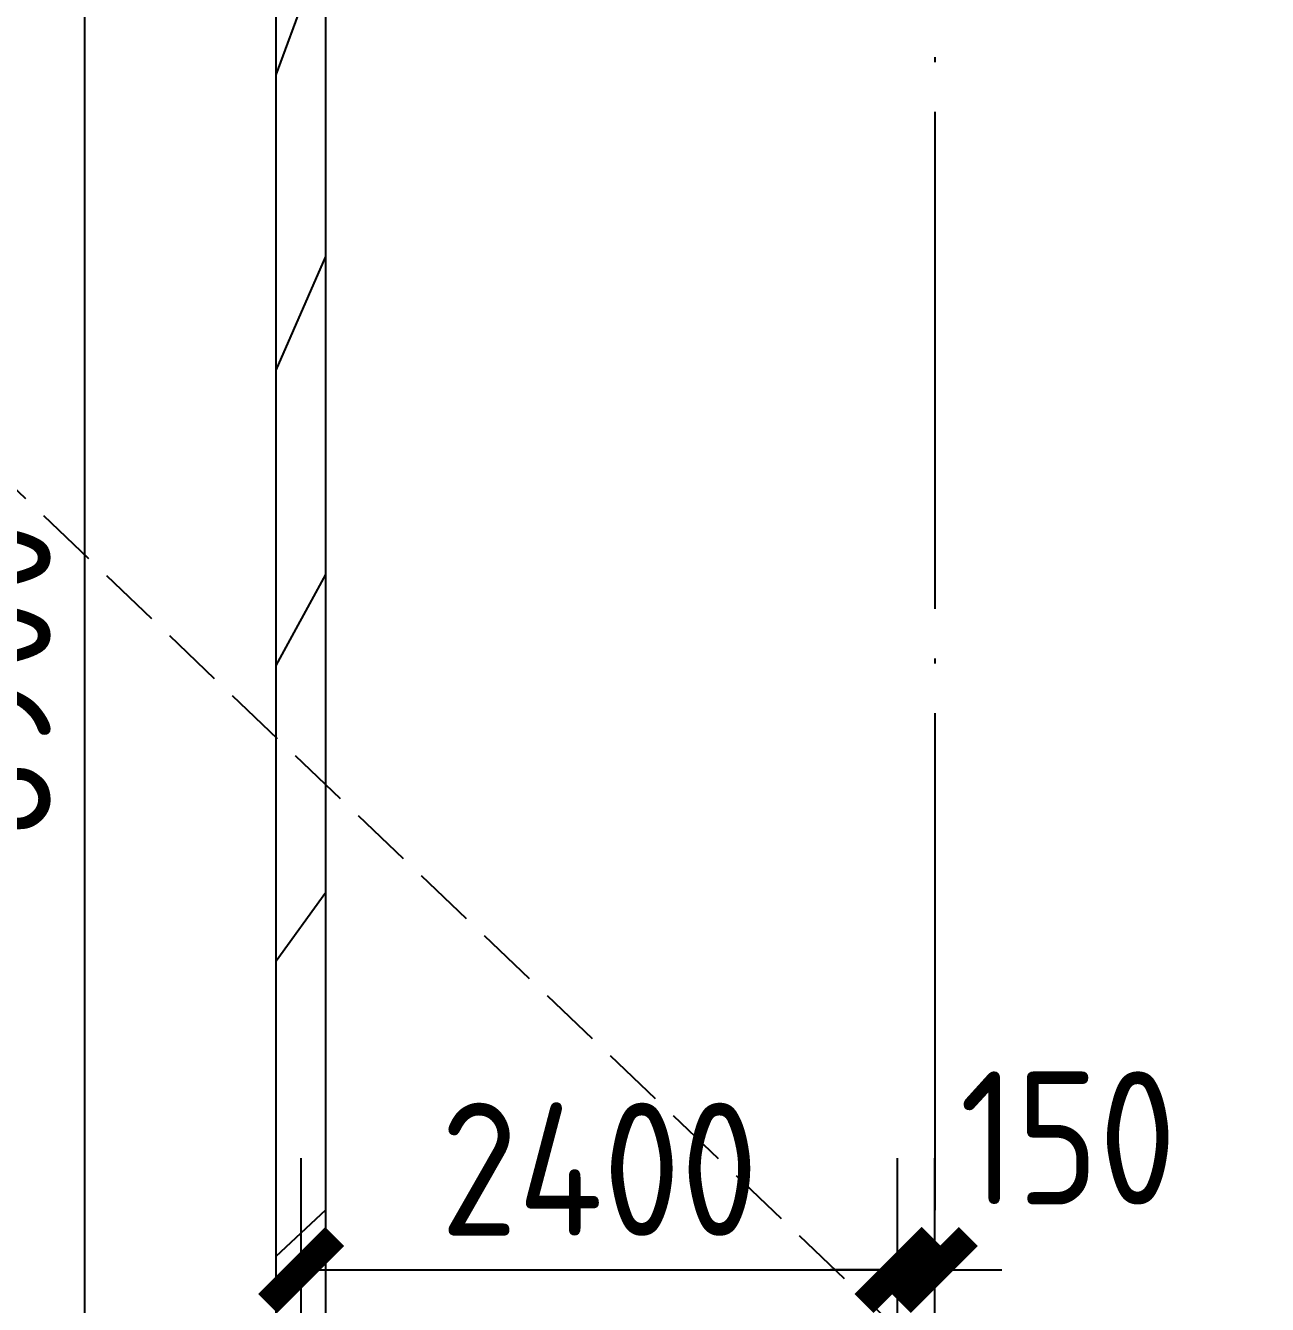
# Model space of a CAD drawing. Header units: inches. Extents: x 0 to 1813292486, y 0 to 3473589894.
# Drawn here: x 600578627 to 600583625, y 3473221452 to 3473226598 of the extents above; entities that cross this region are included whole.
import ezdxf

# ---------------------------------------------------------------- set-up
doc = ezdxf.new("R2010")
doc.units = ezdxf.units.IN
doc.header["$LTSCALE"] = 1000
doc.header["$MEASUREMENT"] = 0
doc.linetypes.add('AX-MALL-GIRD-200$0$DOTE', pattern=[2.4200000000000004, 2, -0.2, 0.02, -0.2])
doc.linetypes.add('AX-MALL-WALL-P02-QT$0$DASH', pattern=[0.35, 0.25, -0.1])
for name, color, linetype in [('A-Anno-Note', 241, 'Continuous'), ('AX-MALL-DIM-P02$0$A-Anno-Dims', 3, 'Continuous'), ('AX-MALL-DIM-P02$0$A-Detl-Thin', 131, 'Continuous'), ('AX-MALL-GIRD-200$0$A-Grid', 222, 'AX-MALL-GIRD-200$0$DOTE'), ('AX-MALL-P02-200$0$A-Anno-Note', 241, 'Continuous'), ('AX-MALL-WALL-P02$0$A-Anno-Note', 241, 'Continuous'), ('AX-MALL-WALL-P02-QT$0$A-Detl-Patt', 8, 'Continuous'), ('AX-MALL-WALL-P02-QT$0$A-Detl-Thin', 131, 'Continuous'), ('AX-MALL-WALL-P02-QT$0$A-Wall', 2, 'Continuous'), ('AX-MALL-WALL-P02-QT$0$A-Wall-Patt', 13, 'Continuous'), ('AX-MALL-WALL-P02-QT$0$A-Wind', 4, 'Continuous'), ('AX-MALL-ZTKD-P02$0$A-Anno-Note', 241, 'Continuous')]:
    doc.layers.add(name, color=color, linetype=linetype)
doc.styles.add('AX-MALL-DIM-P02$0$_TCH_DIM_T3', font='gbenor.shx')
doc.dimstyles.new('AX-MALL-DIM-P02$0$_TCH_ARCH&&180', dxfattribs={"dimtxt": 535.5, "dimasz": 270, "dimexe": 450, "dimexo": 450, "dimgap": 137.25, "dimtad": 1, "dimdec": 0, "dimzin": 0, "dimdsep": 46, "dimtxsty": 'AX-MALL-DIM-P02$0$_TCH_DIM_T3', "dimblk": 'AX-MALL-DIM-P02$0$_ArchTick', "dimcen": 0.09, "dimclrt": 7, "dimazin": 2, "dimtfac": 1, "dimtdec": 0, "dimtix": 1, "dimtmove": 2, "dimatfit": 3, "dimfxl": 500, "dimtolj": 1, "dimtzin": 0, "dimarcsym": 0})

# ---------------------------------------------------------------- blocks, each defined once
blk = doc.blocks.new('AX-MALL-GIRD-200')
at = {"layer": 'AX-MALL-GIRD-200$0$A-Grid'}
blk.add_line((600417374.6480286, 3473156901.160599), (600378645.1090794, 3473052937.433517), dxfattribs=at)
blk = doc.blocks.new('AX-MALL-WALL-P02-QT$0$tj')
at = {"layer": 'AX-MALL-WALL-P02-QT$0$A-Detl-Patt'}
h = blk.add_hatch(dxfattribs=at)
h.set_pattern_fill('STEEL', color=256, scale=100.0000000000001, angle=50.43183869082386)
h.set_pattern_definition([(75.00000000004839, (-14278.19445574284, 156289.8254051208), (-153.3407249234246, 41.08752340989569), []), (75.00000000004839, (-14317.88195610046, 156358.5661673546), (-153.3407249234246, 41.08752340989569), [])])
edge = h.paths.add_edge_path()
edge.add_line((88101.273016572, 47666.64152574539), (87883.93542659283, 47459.84604215622))
edge.add_line((87883.93542659283, 47459.84604215622), (91571.54751467705, 43584.64122533798))
edge.add_arc((262949.389629302, 558937.705083496), 543101.4133620498, 251.6057364187558, 260.0288666978238)
edge.add_arc((172180.8466627672, -2862.146247219684), 27099.9982179492, 64.7128659603706, 96.9316049602786, ccw=False)
edge.add_arc((262948.9730309481, 558936.3205539446), 543099.9677998082, 261.6155114784545, 271.7251478115656)
edge.add_line((279298.9759148359, 16082.51663446426), (279298.9759315252, 16382.65274763107))
edge.add_arc((262948.9742454757, 558936.3204835369), 542799.9676941936, 261.62020364125146, 271.7261014454634, ccw=False)
edge.add_arc((172180.8456921196, -2862.14609140989), 27400.00151046549, 64.80631838577902, 96.83815911678944)
edge.add_arc((262949.394896181, 558937.7037490648), 542801.4137571028, 251.6136389015772, 260.02417327084333, ccw=False)
edge.add_line((91737.26096642017, 43845.69257831573), (88101.273016572, 47666.64152574539))
blk = doc.blocks.new('AX-MALL-WALL-P02-QT')
at = {"layer": 'AX-MALL-WALL-P02-QT$0$A-Wall-Patt'}
h = blk.add_hatch(dxfattribs=at)
h.set_pattern_fill('普通砖', color=256, scale=200, style=0)
h.set_pattern_definition([(45, (0, 359.0227), (-353.55353201463, 353.55353201463), [])])
h.paths.add_polyline_path([(600385981.1377628, 3473079839.080694), (600386078.5195892, 3473079909.516654), (600388591.9879726, 3473086656.551299), (600388404.5703431, 3473086726.369865), (600385856.1926777, 3473079885.626408)])
at = {"layer": 'AX-MALL-WALL-P02-QT$0$A-Detl-Patt', "linetype": 'AX-MALL-WALL-P02-QT$0$DASH'}
blk.add_line((600385952.3396957, 3473085006.499878), (600392510.538646, 3473071537.442194), dxfattribs=at)
at = {"layer": 'AX-MALL-WALL-P02-QT$0$A-Wall'}
for p, q in [((600385856.1926777, 3473079885.626408), (600388404.5703431, 3473086726.369865)), ((600386078.5195892, 3473079909.516654), (600388591.9879726, 3473086656.551299))]:
    blk.add_line(p, q, dxfattribs=at)
at = {"layer": 'AX-MALL-WALL-P02-QT$0$A-Detl-Thin', "rotation": 339.5681613091762}
blk.add_blockref('AX-MALL-WALL-P02-QT$0$tj', (600144118.6961328, 3473128496.287411), dxfattribs=at)
at = {"layer": 'AX-MALL-WALL-P02-QT$0$A-Wind'}
blk.add_blockref('AX-MALL-GIRD-200', (0, 0), dxfattribs=at)
blk = doc.blocks.new('AX-MALL-WALL-P02')
at = {"layer": 'AX-MALL-WALL-P02$0$A-Anno-Note'}
blk.add_blockref('AX-MALL-WALL-P02-QT', (0, 0), dxfattribs=at)
blk = doc.blocks.new('AX-MALL-ZTKD-P02')
at = {"layer": 'AX-MALL-ZTKD-P02$0$A-Anno-Note'}
blk.add_blockref('AX-MALL-GIRD-200', (0, 0), dxfattribs=at)
blk = doc.blocks.new('AX-MALL-DIM-P02$0$_ArchTick')
at = {"color": 0, "linetype": 'ByBlock', "const_width": 0.4}
blk.add_lwpolyline([(-0.5, -0.5), (0.5, 0.5)], dxfattribs=at)
blk = doc.blocks.new('*D751')
at = {"layer": 'AX-MALL-DIM-P02$0$A-Anno-Dims', "color": 0, "lineweight": -2, "transparency": 16777216}
for p, q in [((600386106.9932647, 3473080272.406787), (600386481.67084, 3473081278.173399)), ((600386324.5790658, 3473080856.483733), (600388573.5954365, 3473080018.659142)), ((600388356.0096356, 3473079434.582196), (600388730.6872107, 3473080440.348808))]:
    blk.add_line(p, q, dxfattribs=at)
at = {"layer": 'AX-MALL-DIM-P02$0$A-Anno-Dims', "color": 0, "lineweight": -2, "transparency": 16777216, "xscale": 270, "yscale": 270, "zscale": 270}
for p, rotation in [((600386324.5790658, 3473080856.483733), 159.5681613053868), ((600388573.5954365, 3473080018.659142), 339.5681613053868)]:
    blk.add_blockref('AX-MALL-DIM-P02$0$_ArchTick', p, dxfattribs=dict(at, rotation=rotation))
at = {"layer": 'AX-MALL-DIM-P02$0$A-Anno-Dims', "color": 7, "transparency": 16777216, "insert": (600387590.469848, 3473080817.092137), "char_height": 535.5, "attachment_point": 5, "rotation": 339.56816130538675, "style": 'AX-MALL-DIM-P02$0$_TCH_DIM_T3'}
blk.add_mtext('\\A1;2400', dxfattribs=at)
blk = doc.blocks.new('*D752')
at = {"layer": 'AX-MALL-DIM-P02$0$A-Anno-Dims', "color": 0, "lineweight": -2, "transparency": 16777216}
for p, q in [((600388356.0096356, 3473079434.582196), (600388730.6872102, 3473080440.348807)), ((600388496.5680391, 3473079382.220066), (600388871.2456137, 3473080387.986678)), ((600388573.5954362, 3473080018.659141), (600388320.5816365, 3473080112.914206)), ((600388573.5954362, 3473080018.659141), (600388714.1538397, 3473079966.297011)), ((600388714.1538397, 3473079966.297011), (600388967.1676394, 3473079872.041947))]:
    blk.add_line(p, q, dxfattribs=at)
at = {"layer": 'AX-MALL-DIM-P02$0$A-Anno-Dims', "color": 0, "lineweight": -2, "transparency": 16777216, "xscale": 270, "yscale": 270, "zscale": 270}
for p, rotation in [((600388573.5954362, 3473080018.659141), 339.5681613331827), ((600388714.1538397, 3473079966.297011), 159.5681613331828)]:
    blk.add_blockref('AX-MALL-DIM-P02$0$_ArchTick', p, dxfattribs=dict(at, rotation=rotation))
at = {"layer": 'AX-MALL-DIM-P02$0$A-Anno-Dims', "color": 7, "transparency": 16777216, "insert": (600389402.0356523, 3473080276.689787), "char_height": 535.5, "attachment_point": 5, "rotation": 339.5681613331828, "style": 'AX-MALL-DIM-P02$0$_TCH_DIM_T3'}
blk.add_mtext('\\A1;150', dxfattribs=at)
blk = doc.blocks.new('*D1462')
at = {"layer": 'AX-MALL-DIM-P02$0$A-Anno-Dims', "color": 0, "lineweight": -2, "transparency": 16777216}
for p, q in [((600387936.9523611, 3473086473.717109), (600387120.7847039, 3473086777.76351)), ((600385133.7338338, 3473080154.763525), (600387542.47437, 3473086620.671735)), ((600385528.211825, 3473080007.808898), (600384712.0441676, 3473080311.855299))]:
    blk.add_line(p, q, dxfattribs=at)
at = {"layer": 'AX-MALL-DIM-P02$0$A-Anno-Dims', "color": 0, "lineweight": -2, "transparency": 16777216, "xscale": 270, "yscale": 270, "zscale": 270}
for p, rotation in [((600387542.47437, 3473086620.671735), 69.56816132027173), ((600385133.7338338, 3473080154.763525), 249.5681613202717)]:
    blk.add_blockref('AX-MALL-DIM-P02$0$_ArchTick', p, dxfattribs=dict(at, rotation=rotation))
at = {"layer": 'AX-MALL-DIM-P02$0$A-Anno-Dims', "color": 7, "transparency": 16777216, "insert": (600385958.5834025, 3473083529.100226), "char_height": 535.5, "attachment_point": 5, "rotation": 69.56816132027173, "style": 'AX-MALL-DIM-P02$0$_TCH_DIM_T3'}
blk.add_mtext('\\A1;6900', dxfattribs=at)
blk = doc.blocks.new('AX-MALL-DIM-P02')
at = {"layer": 'AX-MALL-DIM-P02$0$A-Detl-Thin'}
blk.add_blockref('AX-MALL-ZTKD-P02', (-2.384185791015625e-06, 9.5367431640625e-07), dxfattribs=at)
at = {"layer": 'AX-MALL-DIM-P02$0$A-Anno-Dims'}
for p1, p2, distance, picture, middle in [((600385949.9014908, 3473079850.717124), (600388358.6420273, 3473086316.625334), 870.9614565102858, '*D1462', (600385958.5834025, 3473083529.100226)), ((600385949.9014906, 3473079850.717122), (600388198.9178611, 3473079012.89253), 1073.2892263460087, '*D751', (600387590.469848, 3473080817.092137))]:
    dim = blk.add_aligned_dim(p1=p1, p2=p2, distance=distance, dimstyle='AX-MALL-DIM-P02$0$_TCH_ARCH&&180', dxfattribs=at)
    dim.commit()
    dim.dimension.update_dxf_attribs({"geometry": picture, "text_midpoint": middle})
dim = blk.add_linear_dim(base=(600388714.1538397, 3473079966.297011), p1=(600388198.9178616, 3473079012.89253), p2=(600388339.4762652, 3473078960.5304), angle=339.56816116249723, dimstyle='AX-MALL-DIM-P02$0$_TCH_ARCH&&180', dxfattribs=at)
dim.commit()
dim.dimension.update_dxf_attribs({"geometry": '*D752', "text_midpoint": (600389402.0356523, 3473080276.689787), "dimtype": 129})
blk = doc.blocks.new('AX-MALL-P02-200')
at = {"layer": 'AX-MALL-P02-200$0$A-Anno-Note'}
blk.add_blockref('AX-MALL-WALL-P02', (0, 0), dxfattribs=at)
blk.add_blockref('AX-MALL-DIM-P02', (0, 0), dxfattribs=at)

msp = doc.modelspace()

# ---------------------------------------------------------------- block references
at = {"layer": 'A-Anno-Note', "rotation": 20.43183869077545}
msp.add_blockref('AX-MALL-P02-200', (1250392458.527329, 9048125.682563305), dxfattribs=at)

doc.saveas('drawing.dxf')
